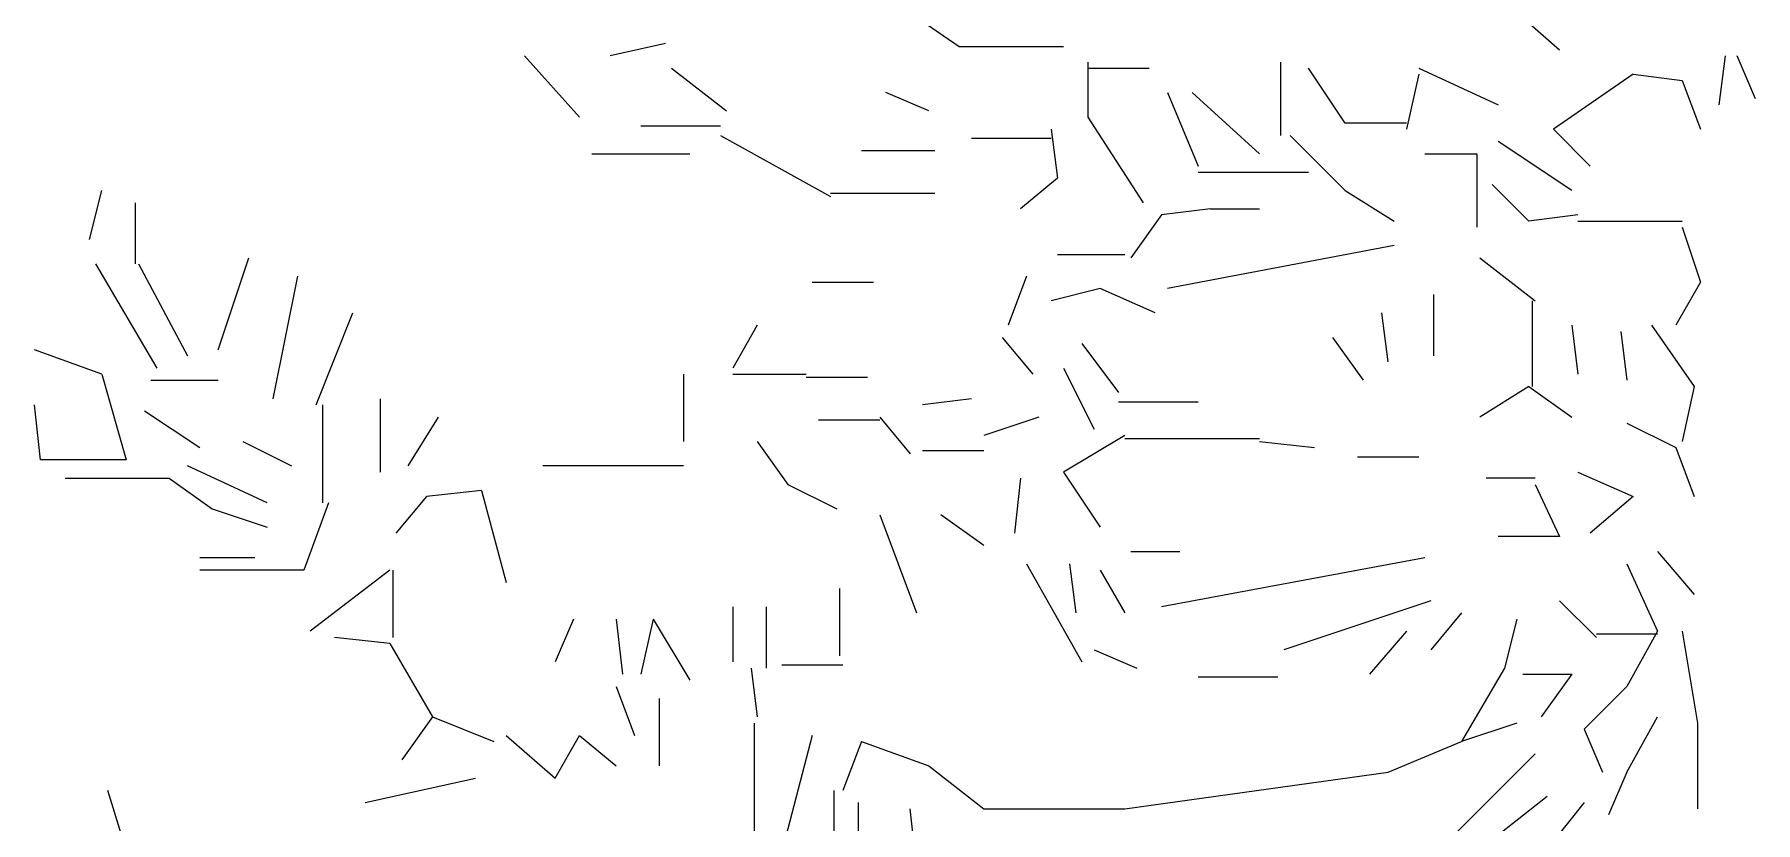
# Model space of a CAD drawing. Header units: metres. Extents: x -2.5 to 2, y 0 to 11.
# Drawn here: x -1.379 to 0.045, y 6.858 to 7.51 of the extents above; entities that cross this region are included whole.
import ezdxf

# ---------------------------------------------------------------- set-up
doc = ezdxf.new("R2010")
doc.units = ezdxf.units.M
doc.header["$LTSCALE"] = 0.2

msp = doc.modelspace()

# ---------------------------------------------------------------- linework, layer by layer
at = {"linetype": 'Continuous'}
for p, q in [((-0.1579, 7.533), (-0.1173, 7.4976)), ((-0.6543, 7.528), (-0.6138, 7.5001)), ((-0.8569, 7.5026), (-0.9025, 7.4925)), ((-0.8569, 7.5026), (-0.9025, 7.4925)), ((-0.8569, 7.5026), (-0.9025, 7.4925)), ((-0.9735, 7.4925), (-0.9279, 7.4418)), ((-0.6138, 7.5001), (-0.5277, 7.5001)), ((0.0195, 7.4925), (0.0144, 7.452)), ((0.0195, 7.4925), (0.0144, 7.452)), ((0.0195, 7.4925), (0.0144, 7.452)), ((0.0195, 7.4925), (0.0144, 7.452)), ((0.0448, 7.457), (0.0296, 7.4925)), ((0.0448, 7.457), (0.0296, 7.4925)), ((0.0448, 7.457), (0.0296, 7.4925)), ((0.0448, 7.457), (0.0296, 7.4925)), ((-0.8519, 7.4824), (-0.8063, 7.4469)), ((-0.8519, 7.4824), (-0.8063, 7.4469)), ((-0.8519, 7.4824), (-0.8063, 7.4469)), ((-0.5074, 7.4874), (-0.5074, 7.4418)), ((-0.5074, 7.4874), (-0.5074, 7.4418)), ((-0.5074, 7.4824), (-0.4567, 7.4824)), ((-0.3478, 7.4266), (-0.3478, 7.4874)), ((-0.2946, 7.4368), (-0.325, 7.4824)), ((-0.2946, 7.4368), (-0.325, 7.4824)), ((-0.2946, 7.4368), (-0.325, 7.4824)), ((-0.2946, 7.4368), (-0.325, 7.4824)), ((-0.2946, 7.4368), (-0.325, 7.4824)), ((-0.2946, 7.4368), (-0.325, 7.4824)), ((-0.2338, 7.4773), (-0.244, 7.4317)), ((-0.2338, 7.4773), (-0.244, 7.4317)), ((-0.2338, 7.4773), (-0.244, 7.4317)), ((-0.2338, 7.4773), (-0.244, 7.4317)), ((-0.2338, 7.4773), (-0.244, 7.4317)), ((-0.2338, 7.4824), (-0.168, 7.452)), ((-0.2338, 7.4824), (-0.168, 7.452)), ((-0.0565, 7.4773), (-0.1224, 7.4317)), ((-0.0565, 7.4773), (-0.1224, 7.4317)), ((-0.0565, 7.4773), (-0.1224, 7.4317)), ((-0.0565, 7.4773), (-0.1224, 7.4317)), ((-0.0565, 7.4773), (-0.1224, 7.4317)), ((-0.0565, 7.4773), (-0.1224, 7.4317)), ((-0.0565, 7.4773), (-0.1224, 7.4317)), ((-0.0565, 7.4773), (-0.016, 7.4722)), ((-0.0565, 7.4773), (-0.016, 7.4722)), ((-0.0565, 7.4773), (-0.016, 7.4722)), ((-0.0565, 7.4773), (-0.016, 7.4722)), ((-0.6391, 7.4469), (-0.6746, 7.4621)), ((-0.6391, 7.4469), (-0.6746, 7.4621)), ((-0.6391, 7.4469), (-0.6746, 7.4621)), ((-0.6391, 7.4469), (-0.6746, 7.4621)), ((-0.6391, 7.4469), (-0.6746, 7.4621)), ((-0.6391, 7.4469), (-0.6746, 7.4621)), ((-0.6391, 7.4469), (-0.6746, 7.4621)), ((-0.6391, 7.4469), (-0.6746, 7.4621)), ((-0.6391, 7.4469), (-0.6746, 7.4621)), ((-0.6391, 7.4469), (-0.6746, 7.4621)), ((-0.6391, 7.4469), (-0.6746, 7.4621)), ((-0.6391, 7.4469), (-0.6746, 7.4621)), ((-0.6391, 7.4469), (-0.6746, 7.4621)), ((-0.4416, 7.4621), (-0.4162, 7.4013)), ((-0.4213, 7.4621), (-0.3656, 7.4115)), ((-0.4213, 7.4621), (-0.3656, 7.4115)), ((-0.4213, 7.4621), (-0.3656, 7.4115)), ((-0.016, 7.4722), (-0.0008, 7.4317)), ((-0.8114, 7.4342), (-0.8772, 7.4342)), ((-0.8114, 7.4342), (-0.8772, 7.4342)), ((-0.5378, 7.4317), (-0.5327, 7.3912)), ((-0.5074, 7.4418), (-0.4618, 7.3709)), ((-0.5074, 7.4418), (-0.4618, 7.3709)), ((-0.244, 7.4368), (-0.2946, 7.4368)), ((-0.244, 7.4368), (-0.2946, 7.4368)), ((-0.244, 7.4368), (-0.2946, 7.4368)), ((-0.244, 7.4368), (-0.2946, 7.4368)), ((-0.244, 7.4368), (-0.2946, 7.4368)), ((-0.244, 7.4368), (-0.2946, 7.4368)), ((-0.1224, 7.4317), (-0.092, 7.4013)), ((-0.1224, 7.4317), (-0.092, 7.4013)), ((-0.1224, 7.4317), (-0.092, 7.4013)), ((-0.1224, 7.4317), (-0.092, 7.4013)), ((-0.1224, 7.4317), (-0.092, 7.4013)), ((-0.1224, 7.4317), (-0.092, 7.4013)), ((-0.1224, 7.4317), (-0.092, 7.4013)), ((-0.8114, 7.4266), (-0.7202, 7.376)), ((-0.5378, 7.4241), (-0.6037, 7.4241)), ((-0.5378, 7.4241), (-0.6037, 7.4241)), ((-0.5378, 7.4241), (-0.6037, 7.4241)), ((-0.5378, 7.4241), (-0.6037, 7.4241)), ((-0.3402, 7.4266), (-0.2946, 7.3811)), ((-0.1072, 7.3811), (-0.168, 7.4216)), ((-0.1072, 7.3811), (-0.168, 7.4216)), ((-0.1072, 7.3811), (-0.168, 7.4216)), ((-0.1072, 7.3811), (-0.168, 7.4216)), ((-0.1072, 7.3811), (-0.168, 7.4216)), ((-0.9177, 7.4115), (-0.8367, 7.4115)), ((-0.9177, 7.4115), (-0.8367, 7.4115)), ((-0.9177, 7.4115), (-0.8367, 7.4115)), ((-0.9177, 7.4115), (-0.8367, 7.4115)), ((-0.9177, 7.4115), (-0.8367, 7.4115)), ((-0.9177, 7.4115), (-0.8367, 7.4115)), ((-0.9177, 7.4115), (-0.8367, 7.4115)), ((-0.9177, 7.4115), (-0.8367, 7.4115)), ((-0.9177, 7.4115), (-0.8367, 7.4115)), ((-0.634, 7.414), (-0.6948, 7.414)), ((-0.634, 7.414), (-0.6948, 7.414)), ((-0.2288, 7.4115), (-0.1857, 7.4115)), ((-0.1857, 7.4115), (-0.1857, 7.3507)), ((-0.5327, 7.3912), (-0.5631, 7.3659)), ((-0.4162, 7.3963), (-0.325, 7.3963)), ((-0.4162, 7.3963), (-0.325, 7.3963)), ((-0.4162, 7.3963), (-0.325, 7.3963)), ((-1.3332, 7.3405), (-1.323, 7.3811)), ((-1.3332, 7.3405), (-1.323, 7.3811)), ((-1.3332, 7.3405), (-1.323, 7.3811)), ((-1.3332, 7.3405), (-1.323, 7.3811)), ((-1.3332, 7.3405), (-1.323, 7.3811)), ((-1.3332, 7.3405), (-1.323, 7.3811)), ((-0.634, 7.3785), (-0.7202, 7.3785)), ((-0.634, 7.3785), (-0.7202, 7.3785)), ((-0.634, 7.3785), (-0.7202, 7.3785)), ((-0.2946, 7.3811), (-0.2541, 7.3557)), ((-0.2946, 7.3811), (-0.2541, 7.3557)), ((-0.1731, 7.3861), (-0.1427, 7.3557)), ((-0.1731, 7.3861), (-0.1427, 7.3557)), ((-0.1731, 7.3861), (-0.1427, 7.3557)), ((-0.1731, 7.3861), (-0.1427, 7.3557)), ((-0.1731, 7.3861), (-0.1427, 7.3557)), ((-1.2952, 7.3203), (-1.2952, 7.3709)), ((-1.2952, 7.3203), (-1.2952, 7.3709)), ((-1.2952, 7.3203), (-1.2952, 7.3709)), ((-1.2952, 7.3203), (-1.2952, 7.3709)), ((-1.2952, 7.3203), (-1.2952, 7.3709)), ((-1.2952, 7.3203), (-1.2952, 7.3709)), ((-0.4466, 7.3608), (-0.4719, 7.3253)), ((-0.4466, 7.3608), (-0.4719, 7.3253)), ((-0.4061, 7.3659), (-0.4466, 7.3608)), ((-0.4061, 7.3659), (-0.3656, 7.3659)), ((-0.1021, 7.3608), (-0.1427, 7.3557)), ((-0.1021, 7.3608), (-0.1427, 7.3557)), ((-0.1021, 7.3557), (-0.016, 7.3557)), ((-0.1021, 7.3557), (-0.016, 7.3557)), ((-0.1021, 7.3557), (-0.016, 7.3557)), ((-0.1021, 7.3557), (-0.016, 7.3557)), ((-0.1021, 7.3557), (-0.016, 7.3557)), ((-0.1021, 7.3557), (-0.016, 7.3557)), ((-0.1021, 7.3557), (-0.016, 7.3557)), ((-0.1021, 7.3557), (-0.016, 7.3557)), ((-0.1021, 7.3557), (-0.016, 7.3557)), ((-0.1021, 7.3557), (-0.016, 7.3557)), ((-0.1021, 7.3557), (-0.016, 7.3557)), ((-0.1021, 7.3557), (-0.016, 7.3557)), ((-0.1021, 7.3557), (-0.016, 7.3557)), ((-0.1021, 7.3557), (-0.016, 7.3557)), ((-0.1021, 7.3557), (-0.016, 7.3557)), ((-0.1021, 7.3557), (-0.016, 7.3557)), ((-0.016, 7.3507), (-0.0008, 7.3051)), ((-0.2541, 7.3355), (-0.4416, 7.3)), ((-1.3281, 7.3203), (-1.2774, 7.2341)), ((-1.3281, 7.3203), (-1.2774, 7.2341)), ((-1.2926, 7.3203), (-1.2521, 7.2443)), ((-1.2268, 7.2493), (-1.2014, 7.3253)), ((-1.2268, 7.2493), (-1.2014, 7.3253)), ((-1.2268, 7.2493), (-1.2014, 7.3253)), ((-1.2268, 7.2493), (-1.2014, 7.3253)), ((-0.477, 7.3279), (-0.5327, 7.3279)), ((-0.1832, 7.3253), (-0.1376, 7.2899)), ((-1.1812, 7.2088), (-1.1609, 7.3101)), ((-1.1812, 7.2088), (-1.1609, 7.3101)), ((-1.1812, 7.2088), (-1.1609, 7.3101)), ((-0.7354, 7.3051), (-0.6847, 7.3051)), ((-0.7354, 7.3051), (-0.6847, 7.3051)), ((-0.7354, 7.3051), (-0.6847, 7.3051)), ((-0.7354, 7.3051), (-0.6847, 7.3051)), ((-0.7354, 7.3051), (-0.6847, 7.3051)), ((-0.7354, 7.3051), (-0.6847, 7.3051)), ((-0.7354, 7.3051), (-0.6847, 7.3051)), ((-0.7354, 7.3051), (-0.6847, 7.3051)), ((-0.5581, 7.3101), (-0.5733, 7.2696)), ((-0.0008, 7.3051), (-0.0211, 7.2696)), ((-0.4973, 7.3), (-0.5378, 7.2899)), ((-0.4517, 7.2797), (-0.4973, 7.3)), ((-0.2212, 7.2443), (-0.2212, 7.2949)), ((-0.1401, 7.2899), (-0.1401, 7.2189)), ((-0.1401, 7.2899), (-0.1401, 7.2189)), ((-0.1401, 7.2899), (-0.1401, 7.2189)), ((-1.1457, 7.2038), (-1.1153, 7.2797)), ((-1.1457, 7.2038), (-1.1153, 7.2797)), ((-1.1457, 7.2038), (-1.1153, 7.2797)), ((-0.2592, 7.2392), (-0.2642, 7.2797)), ((-0.2592, 7.2392), (-0.2642, 7.2797)), ((-0.2592, 7.2392), (-0.2642, 7.2797)), ((-0.2592, 7.2392), (-0.2642, 7.2797)), ((-0.2592, 7.2392), (-0.2642, 7.2797)), ((-0.781, 7.2696), (-0.8012, 7.2341)), ((-0.781, 7.2696), (-0.8012, 7.2341)), ((-0.1072, 7.2696), (-0.1021, 7.2291)), ((-0.0667, 7.2645), (-0.0616, 7.224)), ((-0.0667, 7.2645), (-0.0616, 7.224)), ((-0.0667, 7.2645), (-0.0616, 7.224)), ((-0.0413, 7.2696), (-0.0059, 7.2189)), ((-1.323, 7.2291), (-1.3787, 7.2493)), ((-0.5783, 7.2595), (-0.553, 7.2291)), ((-0.5783, 7.2595), (-0.553, 7.2291)), ((-0.5783, 7.2595), (-0.553, 7.2291)), ((-0.5783, 7.2595), (-0.553, 7.2291)), ((-0.5125, 7.2544), (-0.4821, 7.2139)), ((-0.2794, 7.224), (-0.3048, 7.2595)), ((-0.2794, 7.224), (-0.3048, 7.2595)), ((-0.2794, 7.224), (-0.3048, 7.2595)), ((-0.2794, 7.224), (-0.3048, 7.2595)), ((-0.2794, 7.224), (-0.3048, 7.2595)), ((-0.2794, 7.224), (-0.3048, 7.2595)), ((-0.2794, 7.224), (-0.3048, 7.2595)), ((-0.2794, 7.224), (-0.3048, 7.2595)), ((-0.2794, 7.224), (-0.3048, 7.2595)), ((-0.5277, 7.2341), (-0.5023, 7.1835)), ((-0.5277, 7.2341), (-0.5023, 7.1835)), ((-0.5277, 7.2341), (-0.5023, 7.1835)), ((-0.5277, 7.2341), (-0.5023, 7.1835)), ((-1.323, 7.2291), (-1.3028, 7.1582)), ((-1.323, 7.2291), (-1.3028, 7.1582)), ((-1.323, 7.2291), (-1.3028, 7.1582)), ((-1.323, 7.2291), (-1.3028, 7.1582)), ((-1.323, 7.2291), (-1.3028, 7.1582)), ((-1.323, 7.2291), (-1.3028, 7.1582)), ((-1.323, 7.2291), (-1.3028, 7.1582)), ((-1.2825, 7.224), (-1.2268, 7.224)), ((-0.8418, 7.2291), (-0.8418, 7.1734)), ((-0.8012, 7.2291), (-0.7404, 7.2291)), ((-0.7404, 7.2265), (-0.6898, 7.2265)), ((-0.7404, 7.2265), (-0.6898, 7.2265)), ((-0.1427, 7.2189), (-0.1832, 7.1936)), ((-0.1427, 7.2189), (-0.1072, 7.1936)), ((-0.1427, 7.2189), (-0.1072, 7.1936)), ((-0.1427, 7.2189), (-0.1072, 7.1936)), ((-0.0059, 7.2189), (-0.016, 7.1734)), ((-1.3737, 7.1582), (-1.3787, 7.2038)), ((-1.3737, 7.1582), (-1.3787, 7.2038)), ((-1.1406, 7.2038), (-1.1406, 7.1227)), ((-1.1406, 7.2038), (-1.1406, 7.1227)), ((-1.1406, 7.2038), (-1.1406, 7.1227)), ((-1.1406, 7.2038), (-1.1406, 7.1227)), ((-1.0925, 7.148), (-1.0925, 7.2088)), ((-0.6037, 7.2088), (-0.6442, 7.2038)), ((-0.6037, 7.2088), (-0.6442, 7.2038)), ((-0.4821, 7.2063), (-0.4162, 7.2063)), ((-0.4821, 7.2063), (-0.4162, 7.2063)), ((-0.4821, 7.2063), (-0.4162, 7.2063)), ((-0.4821, 7.2063), (-0.4162, 7.2063)), ((-0.4821, 7.2063), (-0.4162, 7.2063)), ((-1.2876, 7.1987), (-1.242, 7.1683)), ((-1.2876, 7.1987), (-1.242, 7.1683)), ((-1.2876, 7.1987), (-1.242, 7.1683)), ((-1.2876, 7.1987), (-1.242, 7.1683)), ((-1.2876, 7.1987), (-1.242, 7.1683)), ((-1.0697, 7.1531), (-1.0444, 7.1936)), ((-1.0697, 7.1531), (-1.0444, 7.1936)), ((-1.0697, 7.1531), (-1.0444, 7.1936)), ((-1.0697, 7.1531), (-1.0444, 7.1936)), ((-0.6796, 7.1911), (-0.7303, 7.1911)), ((-0.6796, 7.1911), (-0.7303, 7.1911)), ((-0.6796, 7.1911), (-0.7303, 7.1911)), ((-0.6796, 7.1911), (-0.7303, 7.1911)), ((-0.6796, 7.1911), (-0.7303, 7.1911)), ((-0.6796, 7.1936), (-0.6543, 7.1632)), ((-0.5479, 7.1936), (-0.5935, 7.1784)), ((-0.5479, 7.1936), (-0.5935, 7.1784)), ((-0.477, 7.1784), (-0.5277, 7.148)), ((-0.477, 7.1759), (-0.3656, 7.1759)), ((-0.0616, 7.1886), (-0.0211, 7.1683)), ((-0.0616, 7.1886), (-0.0211, 7.1683)), ((-0.0616, 7.1886), (-0.0211, 7.1683)), ((-1.2065, 7.1734), (-1.166, 7.1531)), ((-1.2065, 7.1734), (-1.166, 7.1531)), ((-0.781, 7.1734), (-0.7556, 7.1379)), ((-0.6442, 7.1658), (-0.5935, 7.1658)), ((-0.3656, 7.1734), (-0.32, 7.1683)), ((-0.2845, 7.1607), (-0.2338, 7.1607)), ((-0.0211, 7.1683), (-0.0059, 7.1278)), ((-0.0211, 7.1683), (-0.0059, 7.1278)), ((-0.0211, 7.1683), (-0.0059, 7.1278)), ((-0.0211, 7.1683), (-0.0059, 7.1278)), ((-0.0211, 7.1683), (-0.0059, 7.1278)), ((-0.0211, 7.1683), (-0.0059, 7.1278)), ((-1.3028, 7.1582), (-1.3737, 7.1582)), ((-1.3028, 7.1582), (-1.3737, 7.1582)), ((-1.3028, 7.1582), (-1.3737, 7.1582)), ((-1.3028, 7.1582), (-1.3737, 7.1582)), ((-1.3028, 7.1582), (-1.3737, 7.1582)), ((-1.3028, 7.1582), (-1.3737, 7.1582)), ((-1.3028, 7.1582), (-1.3737, 7.1582)), ((-1.1862, 7.1227), (-1.2521, 7.1531)), ((-1.1862, 7.1227), (-1.2521, 7.1531)), ((-0.8418, 7.1531), (-0.9583, 7.1531)), ((-0.8418, 7.1531), (-0.9583, 7.1531)), ((-0.8418, 7.1531), (-0.9583, 7.1531)), ((-0.5277, 7.148), (-0.4973, 7.1024)), ((-0.5277, 7.148), (-0.4973, 7.1024)), ((-0.1021, 7.148), (-0.0565, 7.1278)), ((-0.1021, 7.148), (-0.0565, 7.1278)), ((-0.1021, 7.148), (-0.0565, 7.1278)), ((-0.1021, 7.148), (-0.0565, 7.1278)), ((-0.1021, 7.148), (-0.0565, 7.1278)), ((-0.1021, 7.148), (-0.0565, 7.1278)), ((-1.3534, 7.143), (-1.2673, 7.143)), ((-1.2673, 7.143), (-1.2318, 7.1176)), ((-1.0089, 7.1328), (-1.0545, 7.1278)), ((-1.0089, 7.1328), (-1.0545, 7.1278)), ((-1.0089, 7.1328), (-1.0545, 7.1278)), ((-1.0089, 7.1328), (-1.0545, 7.1278)), ((-1.0089, 7.1328), (-1.0545, 7.1278)), ((-1.0089, 7.1328), (-1.0545, 7.1278)), ((-1.0089, 7.1328), (-1.0545, 7.1278)), ((-1.0089, 7.1328), (-0.9887, 7.0568)), ((-0.7556, 7.1379), (-0.7151, 7.1176)), ((-0.5631, 7.143), (-0.5682, 7.0974)), ((-0.5631, 7.143), (-0.5682, 7.0974)), ((-0.5631, 7.143), (-0.5682, 7.0974)), ((-0.5631, 7.143), (-0.5682, 7.0974)), ((-0.5631, 7.143), (-0.5682, 7.0974)), ((-0.5631, 7.143), (-0.5682, 7.0974)), ((-0.1376, 7.143), (-0.1781, 7.143)), ((-0.1376, 7.143), (-0.1781, 7.143)), ((-0.1376, 7.143), (-0.1781, 7.143)), ((-0.1376, 7.1379), (-0.1173, 7.0948)), ((-1.2318, 7.1176), (-1.1862, 7.1024)), ((-1.1356, 7.1227), (-1.1558, 7.067)), ((-1.1356, 7.1227), (-1.1558, 7.067)), ((-1.0545, 7.1278), (-1.0799, 7.0974)), ((-1.0545, 7.1278), (-1.0799, 7.0974)), ((-1.0545, 7.1278), (-1.0799, 7.0974)), ((-1.0545, 7.1278), (-1.0799, 7.0974)), ((-0.0565, 7.1278), (-0.092, 7.0974)), ((-0.6796, 7.1126), (-0.6493, 7.0315)), ((-0.6796, 7.1126), (-0.6493, 7.0315)), ((-0.5935, 7.0872), (-0.629, 7.1126)), ((-0.5935, 7.0872), (-0.629, 7.1126)), ((-0.5935, 7.0872), (-0.629, 7.1126)), ((-0.5935, 7.0872), (-0.629, 7.1126)), ((-0.5935, 7.0872), (-0.629, 7.1126)), ((-0.5935, 7.0872), (-0.629, 7.1126)), ((-0.1173, 7.0948), (-0.168, 7.0948)), ((-1.1964, 7.0771), (-1.242, 7.0771)), ((-0.4719, 7.0822), (-0.4314, 7.0822)), ((-0.4719, 7.0822), (-0.4314, 7.0822)), ((-0.4719, 7.0822), (-0.4314, 7.0822)), ((-0.2288, 7.0771), (-0.4466, 7.0366)), ((-0.0363, 7.0822), (-0.0059, 7.0467)), ((-0.0363, 7.0822), (-0.0059, 7.0467)), ((-0.0363, 7.0822), (-0.0059, 7.0467)), ((-1.1558, 7.067), (-1.242, 7.067)), ((-1.1558, 7.067), (-1.242, 7.067)), ((-1.0849, 7.067), (-1.1508, 7.0163)), ((-1.0849, 7.067), (-1.1508, 7.0163)), ((-1.0849, 7.067), (-1.1508, 7.0163)), ((-1.0849, 7.067), (-1.1508, 7.0163)), ((-1.0824, 7.067), (-1.0824, 7.0112)), ((-1.0824, 7.067), (-1.0824, 7.0112)), ((-1.0824, 7.067), (-1.0824, 7.0112)), ((-0.5581, 7.072), (-0.5125, 6.991)), ((-0.5581, 7.072), (-0.5125, 6.991)), ((-0.5581, 7.072), (-0.5125, 6.991)), ((-0.5581, 7.072), (-0.5125, 6.991)), ((-0.5226, 7.072), (-0.5175, 7.0315)), ((-0.5226, 7.072), (-0.5175, 7.0315)), ((-0.4973, 7.067), (-0.477, 7.0315)), ((-0.0616, 7.072), (-0.0363, 7.0163)), ((-0.0616, 7.072), (-0.0363, 7.0163)), ((-0.0616, 7.072), (-0.0363, 7.0163)), ((-0.7126, 6.996), (-0.7126, 7.0518)), ((-0.7126, 6.996), (-0.7126, 7.0518)), ((-0.7126, 6.996), (-0.7126, 7.0518)), ((-0.8012, 7.0366), (-0.8012, 6.991)), ((-0.8012, 7.0366), (-0.8012, 6.991)), ((-0.8012, 7.0366), (-0.8012, 6.991)), ((-0.7734, 7.0366), (-0.7734, 6.9859)), ((-0.7734, 7.0366), (-0.7734, 6.9859)), ((-0.2237, 7.0416), (-0.3453, 7.0011)), ((-0.2237, 7.0416), (-0.3453, 7.0011)), ((-0.1173, 7.0416), (-0.0869, 7.0112)), ((-0.1173, 7.0416), (-0.0869, 7.0112)), ((-0.1173, 7.0416), (-0.0869, 7.0112)), ((-0.9329, 7.0264), (-0.9481, 6.991)), ((-0.9329, 7.0264), (-0.9481, 6.991)), ((-0.8975, 7.0264), (-0.8924, 6.9809)), ((-0.8671, 7.0264), (-0.8772, 6.9809)), ((-0.8671, 7.0264), (-0.8772, 6.9809)), ((-0.8671, 7.0264), (-0.8772, 6.9809)), ((-0.8671, 7.0264), (-0.8367, 6.9758)), ((-0.1984, 7.0315), (-0.2237, 7.0011)), ((-0.1528, 7.0264), (-0.1629, 6.9859)), ((-1.0849, 7.0062), (-1.1305, 7.0112)), ((-1.0849, 7.0062), (-1.0495, 6.9454)), ((-1.0849, 7.0062), (-1.0495, 6.9454)), ((-1.0849, 7.0062), (-1.0495, 6.9454)), ((-1.0849, 7.0062), (-1.0495, 6.9454)), ((-0.244, 7.0163), (-0.2744, 6.9809)), ((-0.244, 7.0163), (-0.2744, 6.9809)), ((-0.244, 7.0163), (-0.2744, 6.9809)), ((-0.0363, 7.0138), (-0.0869, 7.0138)), ((-0.0363, 7.0138), (-0.0869, 7.0138)), ((-0.0363, 7.0138), (-0.0869, 7.0138)), ((-0.0363, 7.0163), (-0.0616, 6.9707)), ((-0.016, 7.0163), (-0.0033, 6.9403)), ((-0.016, 7.0163), (-0.0033, 6.9403)), ((-0.016, 7.0163), (-0.0033, 6.9403)), ((-0.016, 7.0163), (-0.0033, 6.9403)), ((-0.5023, 7.0011), (-0.4669, 6.9859)), ((-0.5023, 7.0011), (-0.4669, 6.9859)), ((-0.5023, 7.0011), (-0.4669, 6.9859)), ((-0.5023, 7.0011), (-0.4669, 6.9859)), ((-0.786, 6.9859), (-0.781, 6.9454)), ((-0.71, 6.9884), (-0.7607, 6.9884)), ((-0.71, 6.9884), (-0.7607, 6.9884)), ((-0.71, 6.9884), (-0.7607, 6.9884)), ((-0.3504, 6.9783), (-0.4162, 6.9783)), ((-0.1629, 6.9859), (-0.1984, 6.9251)), ((-0.1629, 6.9859), (-0.1984, 6.9251)), ((-0.1629, 6.9859), (-0.1984, 6.9251)), ((-0.1629, 6.9859), (-0.1984, 6.9251)), ((-0.1629, 6.9859), (-0.1984, 6.9251)), ((-0.1629, 6.9859), (-0.1984, 6.9251)), ((-0.1477, 6.9809), (-0.1072, 6.9809)), ((-0.1072, 6.9809), (-0.1325, 6.9454)), ((-0.1072, 6.9809), (-0.1325, 6.9454)), ((-0.1072, 6.9809), (-0.1325, 6.9454)), ((-0.1072, 6.9809), (-0.1325, 6.9454)), ((-0.1072, 6.9809), (-0.1325, 6.9454)), ((-0.1072, 6.9809), (-0.1325, 6.9454)), ((-0.8975, 6.9707), (-0.8823, 6.9302)), ((-0.0616, 6.9707), (-0.0971, 6.9353)), ((-0.862, 6.9606), (-0.862, 6.9049)), ((-1.0495, 6.9454), (-1.0748, 6.9099)), ((-1.0495, 6.9454), (-0.9988, 6.9251)), ((-0.7835, 6.9403), (-0.7835, 6.8339)), ((-0.1528, 6.9403), (-0.1984, 6.9251)), ((-0.1528, 6.9403), (-0.1984, 6.9251)), ((-0.1528, 6.9403), (-0.1984, 6.9251)), ((-0.1528, 6.9403), (-0.1984, 6.9251)), ((-0.1528, 6.9403), (-0.1984, 6.9251)), ((-0.1528, 6.9403), (-0.1984, 6.9251)), ((-0.0971, 6.9353), (-0.0819, 6.8998)), ((-0.0616, 6.8998), (-0.0363, 6.9454)), ((-0.0616, 6.8998), (-0.0363, 6.9454)), ((-0.0616, 6.8998), (-0.0363, 6.9454)), ((-0.0033, 6.9403), (-0.0033, 6.8694)), ((-0.0033, 6.9403), (-0.0033, 6.8694)), ((-0.0033, 6.9403), (-0.0033, 6.8694)), ((-0.0033, 6.9403), (-0.0033, 6.8694)), ((-0.9887, 6.9302), (-0.9481, 6.8947)), ((-0.9481, 6.8947), (-0.9279, 6.9302)), ((-0.9279, 6.9302), (-0.8975, 6.9049)), ((-0.9279, 6.9302), (-0.8975, 6.9049)), ((-0.7354, 6.9302), (-0.7607, 6.8339)), ((-0.7354, 6.9302), (-0.7607, 6.8339)), ((-0.7354, 6.9302), (-0.7607, 6.8339)), ((-0.6948, 6.9251), (-0.71, 6.8846)), ((-0.6948, 6.9251), (-0.71, 6.8846)), ((-0.6948, 6.9251), (-0.71, 6.8846)), ((-0.6948, 6.9251), (-0.71, 6.8846)), ((-0.6948, 6.9251), (-0.6391, 6.9049)), ((-0.6948, 6.9251), (-0.6391, 6.9049)), ((-0.2592, 6.8998), (-0.1984, 6.9251)), ((-0.2592, 6.8998), (-0.1984, 6.9251)), ((-0.6391, 6.9049), (-0.5935, 6.8694)), ((-0.6391, 6.9049), (-0.5935, 6.8694)), ((-0.1376, 6.915), (-0.2085, 6.8441)), ((-1.1052, 6.8745), (-1.014, 6.8947)), ((-1.1052, 6.8745), (-1.014, 6.8947)), ((-1.1052, 6.8745), (-1.014, 6.8947)), ((-1.1052, 6.8745), (-1.014, 6.8947)), ((-1.1052, 6.8745), (-1.014, 6.8947)), ((-1.1052, 6.8745), (-1.014, 6.8947)), ((-1.1052, 6.8745), (-1.014, 6.8947)), ((-1.1052, 6.8745), (-1.014, 6.8947)), ((-0.477, 6.8694), (-0.2592, 6.8998)), ((-0.477, 6.8694), (-0.2592, 6.8998)), ((-0.0616, 6.8998), (-0.0768, 6.8643)), ((-0.0616, 6.8998), (-0.0768, 6.8643)), ((-1.2977, 6.8187), (-1.318, 6.8846)), ((-0.7176, 6.8846), (-0.7176, 6.8086)), ((-0.1275, 6.8795), (-0.1984, 6.8238)), ((-0.1275, 6.8795), (-0.1984, 6.8238)), ((-0.1275, 6.8795), (-0.1984, 6.8238)), ((-0.6974, 6.8745), (-0.6974, 6.7833)), ((-0.6493, 6.8238), (-0.6543, 6.8694)), ((-0.5935, 6.8694), (-0.477, 6.8694)), ((-0.5935, 6.8694), (-0.477, 6.8694)), ((-0.0971, 6.8745), (-0.1376, 6.8238))]:
    msp.add_line(p, q, dxfattribs=at)

doc.saveas('drawing.dxf')
